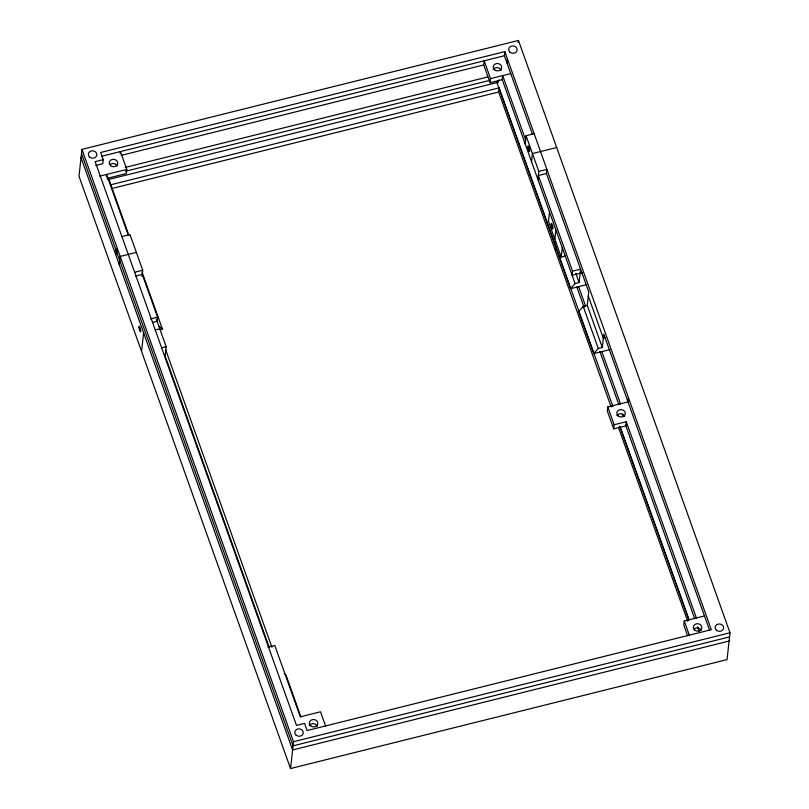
<?xml version="1.0" encoding="UTF-8"?>
<svg xmlns="http://www.w3.org/2000/svg" width="809" height="809" viewBox="0 0 809 809"><rect width="100%" height="100%" fill="white"/><g stroke="black" fill="none" stroke-linecap="round" stroke-linejoin="round"><path stroke-width="1.21" d="M81.952 149.392L78.989 176.231L290.542 768.55L727.048 659.608L730.011 632.769L518.458 40.45L81.952 149.392L293.505 741.711L290.542 768.55M103.218 159.626L95.138 161.648L296.488 725.42L304.578 723.408L307.127 730.537L711.293 629.675L504.836 51.624L100.67 152.486L103.218 159.626L102.763 163.752L95.836 165.481M106.363 176.524L106.586 174.461L128.247 235.116M120.197 153.639L120.42 151.576L126.791 169.415L126.335 173.541L107.324 178.293M119.277 264.695L120.187 256.433L136.357 252.398M142.04 276.435L142.728 270.246L129.986 234.559L121.896 236.572M141.565 351.43L143.618 332.843M135.346 276.102L142.273 274.372L157.563 317.189L157.108 321.315L152.486 322.467M156.38 319.292L166.158 346.656L165.127 355.94L269.084 647.018M490.092 82.761L483.721 64.922L484.176 60.796L490.547 78.635L490.092 82.761L502.217 79.737L502.672 75.611L525.607 139.836M611.179 407.038L498.657 91.993L499.113 87.857L110.742 184.786M532.423 134.254L504.381 55.75L504.836 51.624M506.93 62.89L507.385 58.754M518.235 42.513L518.458 40.45M525.152 143.962L526.072 135.71L534.152 133.687M531.533 161.81L532.443 153.548L556.693 147.501M537.904 179.649L538.814 171.387L526.072 135.71M587.263 305.387L583.228 306.389L578.728 311.536L593.766 353.634L598.266 348.497L602.311 347.486L587.263 305.387L588.75 291.968L546.439 173.5L546.894 169.374L538.814 171.387M549.493 212.12L548.472 221.403L561.213 257.09L565.258 256.079M554.843 239.252L555.874 229.958M555.5 251.134L555.955 246.998M561.213 257.09L562.245 247.797M546.439 173.5L538.359 175.523L572.509 271.146L572.054 275.272L582.45 272.684M499.163 79.879L496.908 82.447L570.578 288.692L575.068 283.554L579.113 282.543L580.589 269.134L572.509 271.146M602.311 347.486L603.787 334.066L709.564 630.231M628.462 397.735L627.996 401.871L607.792 406.907L607.337 411.043L613.707 428.881L625.832 425.858L626.287 421.722L614.162 424.755L613.707 428.881M704.467 615.962L684.252 621.009L683.797 625.135L687.62 635.834M554.387 243.378L555.884 241.669M101.408 156.319L504.381 55.75M121.188 155.399L483.721 64.922M125.223 167.443L487.746 76.966M99.659 176.19L126.791 169.415M490.547 78.635L510.752 73.589M125.274 171.316L490.254 80.233M107.668 179.719L498.364 82.215M111.511 188.608L498.657 91.993M134.638 272.259L142.728 270.246M150.636 318.918L157.563 317.189M155.166 329.961L159.788 328.808M160.121 329.728L162.437 329.152L142.04 272.057M161.537 347.809L166.158 346.656M570.578 288.692L586.737 284.657M605.638 337.626L603.332 338.202L588.295 296.094M593.766 353.634L609.935 349.599M622.475 416.291L624.497 415.786M267.88 647.19L274.807 645.461L300.291 716.825L320.506 711.789L325.602 726.057M293.505 741.711L730.011 632.769M729.556 636.905L293.05 745.837L117.436 254.137M729.091 641.031L292.595 749.973L81.042 157.644M107.122 177.727L108.912 179.285L128.874 235.186M158.847 326.027L162.437 329.152M284.262 673.705L286.052 675.272L300.918 716.895M575.836 273.391L579.113 282.543M578.657 286.679L585.585 306.085M601.845 351.622L620.543 403.954M626.287 421.722L696.377 617.975M576.868 287.084L584.088 307.289M599.793 351.258L618.885 404.733M622.283 414.238L623.132 416.615M502.258 79.676L575.068 283.554M583.228 306.389L598.266 348.497M625.448 424.624L694.648 618.541M697.671 626.823L699.37 631.576M499.113 87.857L612.909 406.482M620.139 426.707L688.995 619.512M619.684 426.191L688.924 620.058M618.4 427.263L687.69 621.251M607.792 406.907L614.162 424.755M684.252 621.009L689.349 635.277M165.612 349.609L271.875 647.129M81.497 153.518L115.657 249.142M309.372 725.552A4.247 3.701 6.3 0 1 313.498 723.671A4.247 3.701 6.3 0 1 317.168 726.351M693.97 628.947A4.247 3.701 6.3 0 1 701.13 630.524M616.873 415.624A4.247 3.701 6.3 0 1 620.999 413.753A4.247 3.701 6.3 0 1 624.669 416.433M493.247 69.513A4.247 3.701 6.3 0 1 497.383 67.643A4.247 3.701 6.3 0 1 501.054 70.312M109.923 164.561A4.247 3.701 6.3 0 1 117.093 166.138M310.727 725.885A4.247 3.701 6.3 0 0 317.725 724.136A4.247 3.701 6.3 0 0 312.314 719.656A4.247 3.701 6.3 0 0 310.727 725.885M296.175 735.219A4.247 3.701 6.3 0 0 303.173 733.47A4.247 3.701 6.3 0 0 297.763 728.99A4.247 3.701 6.3 0 0 296.175 735.219M716.42 630.231A4.247 3.701 6.3 0 0 723.479 628.674A4.247 3.701 6.3 0 0 718.23 624.063A4.247 3.701 6.3 0 0 716.42 630.231M694.678 630.059A4.247 3.701 6.3 0 0 701.686 628.31A4.247 3.701 6.3 0 0 696.276 623.83A4.247 3.701 6.3 0 0 694.678 630.059M618.218 415.968A4.247 3.701 6.3 0 0 625.215 414.218A4.247 3.701 6.3 0 0 619.805 409.738A4.247 3.701 6.3 0 0 618.218 415.968M527.943 147.319A2.973 0.566 76 0 0 529.49 151.647A2.973 0.566 76 0 0 528.955 147.309A2.973 0.566 76 0 0 527.943 147.319M494.602 69.847A4.247 3.701 6.3 0 0 501.6 68.108A4.247 3.701 6.3 0 0 496.19 63.628A4.247 3.701 6.3 0 0 494.602 69.847M110.641 165.673A4.247 3.701 6.3 0 0 117.639 163.924A4.247 3.701 6.3 0 0 112.229 159.454A4.247 3.701 6.3 0 0 110.641 165.673M509.751 51.978A4.247 3.701 6.3 0 0 516.941 50.876A4.247 3.701 6.3 0 0 512.077 45.951A4.247 3.701 6.3 0 0 509.751 51.978M89.728 157.168A4.247 3.701 6.3 0 0 96.726 155.419A4.247 3.701 6.3 0 0 91.316 150.939A4.247 3.701 6.3 0 0 89.728 157.168M115.697 250.203A2.973 0.566 76 0 0 117.234 254.532A2.973 0.566 76 0 0 116.708 250.193A2.973 0.566 76 0 0 115.697 250.203M138.966 327.281A2.973 0.566 76 0 0 140.453 331.933A2.973 0.566 76 0 0 140.159 328.039A2.973 0.566 76 0 0 138.966 327.281M551.242 224.599A2.973 0.566 76 0 0 552.769 229.078A2.973 0.566 76 0 0 552.325 224.912A2.973 0.566 76 0 0 551.242 224.599"/></g></svg>
